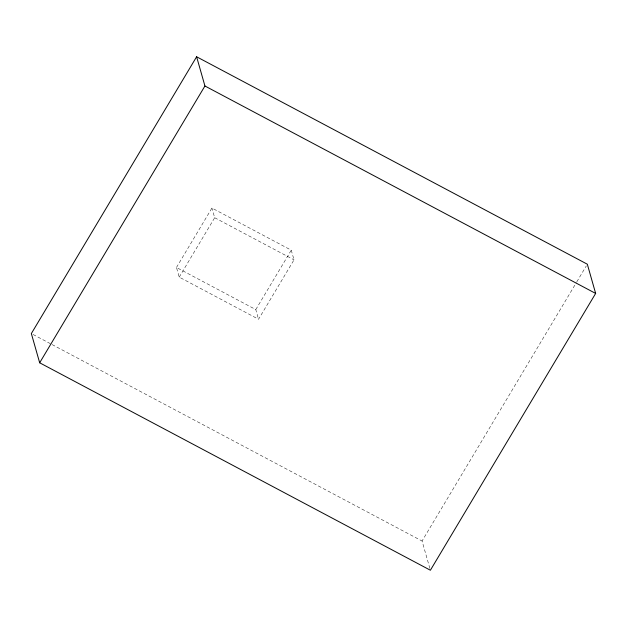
<?xml version="1.0" encoding="UTF-8"?>
<svg xmlns="http://www.w3.org/2000/svg" width="627" height="627" viewBox="0 0 627 627"><rect width="100%" height="100%" fill="white"/><g stroke="black" fill="none" stroke-linecap="round" stroke-linejoin="round"><path stroke-width="0.47" stroke-dasharray="3.13 2.35" d="M176.469 267.463L211.934 208.054L291.257 250.173L294.016 259.837L258.543 319.245L179.22 277.126L176.469 267.463L255.792 309.573L258.543 319.245M179.22 277.126L214.685 217.718L211.934 208.054M255.792 309.573L291.257 250.173M429.863 568.407L422.065 541.007L576.307 282.659M576.809 281.821L586.323 265.887M214.685 217.718L294.016 259.837M33.082 334.481L51.234 344.121M52.096 344.576L422.065 541.007"/><path stroke-width="0.94" d="M196.612 56.767L31.35 333.564L39.673 362.79L430.388 570.233L595.65 293.436L587.327 264.21L196.612 56.767L204.935 85.993L595.65 293.436M39.673 362.79L204.935 85.993"/></g></svg>
